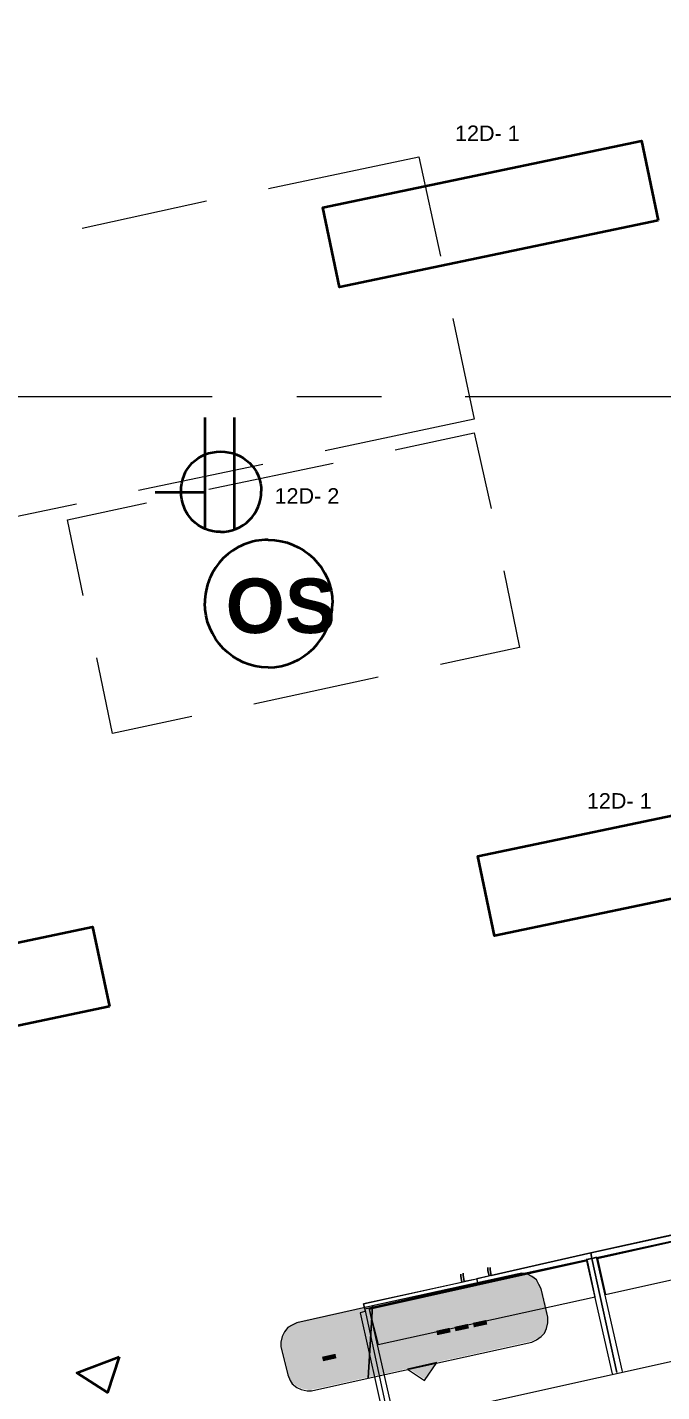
# Model space of a CAD drawing. Header units: inches. Extents: x 14.2 to 49.7, y 0.3 to 22.9.
# Drawn here: x 35.653 to 36.589, y 10.604 to 12.614 of the extents above; entities that cross this region are included whole.
import ezdxf

# ---------------------------------------------------------------- set-up
doc = ezdxf.new("R2010")
doc.units = ezdxf.units.IN
doc.header["$MEASUREMENT"] = 0
for name, color, linetype in [('PDF2_Geometry', 7, 'Continuous'), ('PDF2_Text', 7, 'Continuous'), ('PDF_Text', 7, 'Continuous')]:
    doc.layers.add(name, color=color, linetype=linetype)
doc.layers.add('PDF_Geometry', color=7, linetype='Continuous', true_color=0x777777)
doc.layers.add('PDF_Solid Fills', color=7, linetype='Continuous', true_color=0xffffff)
doc.styles.add('PDF Arial', font='arial.ttf')
doc.styles.add('PDF ArialRoundedMT Bold', font='arialbd.ttf')

msp = doc.modelspace()

# ---------------------------------------------------------------- hatches: boundary and pattern name
at = {"layer": 'PDF_Solid Fills', "transparency": 33554559}
for color, points in [(256, [(36.1575, 10.625), (36.1642, 10.6267), (36.1725, 10.6284), (36.1792, 10.63), (36.1875, 10.6317), (36.1942, 10.6334), (36.2025, 10.635), (36.2092, 10.6367), (36.2175, 10.6384), (36.2242, 10.64), (36.2325, 10.6417), (36.2392, 10.6434), (36.2475, 10.645), (36.2542, 10.6467), (36.2625, 10.6483), (36.2692, 10.65), (36.2859, 10.6533), (36.2925, 10.655), (36.3009, 10.6567), (36.3075, 10.6583), (36.3159, 10.66), (36.3225, 10.6617), (36.3309, 10.6633), (36.3375, 10.665), (36.3459, 10.6667), (36.3525, 10.6683), (36.3609, 10.67), (36.3675, 10.6717), (36.3759, 10.6733), (36.3825, 10.675), (36.3909, 10.6767), (36.3975, 10.6783), (36.4075, 10.6833), (36.4159, 10.6917), (36.4192, 10.6983), (36.4209, 10.7217), (36.4192, 10.7217), (36.4192, 10.7283), (36.4175, 10.7283), (36.4175, 10.735), (36.4159, 10.735), (36.4159, 10.7417), (36.4142, 10.7417), (36.4142, 10.7483), (36.4125, 10.7483), (36.4125, 10.755), (36.4109, 10.755), (36.4109, 10.7583), (36.4092, 10.7583), (36.4092, 10.7617), (36.4075, 10.7617), (36.4075, 10.765), (36.4059, 10.765), (36.4059, 10.7683), (36.4009, 10.7733), (36.3909, 10.7783), (36.3759, 10.7783), (36.3692, 10.7767), (36.3609, 10.775), (36.3542, 10.7733), (36.3459, 10.7717), (36.3392, 10.77), (36.3225, 10.7667), (36.3159, 10.765), (36.3075, 10.7633), (36.3009, 10.7617), (36.2925, 10.76), (36.2859, 10.7583), (36.2692, 10.755), (36.2625, 10.7533), (36.2542, 10.7517), (36.2475, 10.75), (36.2392, 10.7483), (36.2325, 10.7467), (36.2159, 10.7433), (36.2092, 10.7417), (36.2009, 10.74), (36.1942, 10.7383), (36.1859, 10.7367), (36.1792, 10.735), (36.1625, 10.7317), (36.1575, 10.6517)]), (256, [(36.0275, 10.67), (36.0292, 10.67), (36.0292, 10.6633), (36.0309, 10.6633), (36.0309, 10.6567), (36.0325, 10.6567), (36.0325, 10.65), (36.0342, 10.65), (36.0342, 10.6434), (36.0359, 10.6434), (36.0359, 10.6367), (36.0375, 10.6367), (36.0375, 10.6284), (36.0392, 10.6284), (36.0392, 10.625), (36.0409, 10.625), (36.0409, 10.62), (36.0425, 10.62), (36.0442, 10.6184), (36.0442, 10.615), (36.0475, 10.615), (36.0509, 10.6117), (36.0575, 10.6084), (36.0659, 10.6067), (36.0725, 10.605), (36.0725, 10.6067), (36.0892, 10.61), (36.0959, 10.6117), (36.1042, 10.6134), (36.1109, 10.615), (36.1192, 10.6167), (36.1259, 10.6184), (36.1342, 10.62), (36.1409, 10.6217), (36.1492, 10.6234), (36.1559, 10.625), (36.1609, 10.705), (36.1625, 10.73), (36.1559, 10.73), (36.1492, 10.7283), (36.1409, 10.7267), (36.1342, 10.725), (36.1259, 10.7233), (36.1192, 10.7217), (36.1109, 10.72), (36.1042, 10.7183), (36.0959, 10.7167), (36.0892, 10.715), (36.0809, 10.7133), (36.0742, 10.7117), (36.0659, 10.71), (36.0592, 10.7083), (36.0509, 10.7067), (36.0375, 10.7), (36.0359, 10.6967), (36.0325, 10.6933), (36.0292, 10.6867), (36.0275, 10.6783)]), (7, [(36.2542, 10.6434), (36.2575, 10.6467), (36.2509, 10.6467), (36.2442, 10.645), (36.2359, 10.6434), (36.2225, 10.64), (36.2142, 10.6384), (36.2175, 10.6367), (36.2192, 10.635), (36.2225, 10.6334), (36.2242, 10.6317), (36.2275, 10.63), (36.2292, 10.6284), (36.2325, 10.6267), (36.2342, 10.625), (36.2409, 10.6217), (36.2409, 10.6234), (36.2425, 10.625), (36.2442, 10.6284), (36.2459, 10.63), (36.2475, 10.6334), (36.2492, 10.635), (36.2509, 10.6384), (36.2525, 10.64)])]:
    msp.add_hatch(color=color, dxfattribs=at).paths.add_polyline_path(points)

# ---------------------------------------------------------------- linework, layer by layer
at = {"layer": 'PDF2_Geometry', "lineweight": 35}
for points in [[(36.5835, 12.3295), (36.1137, 12.231), (36.0891, 12.3484), (36.5588, 12.447)], [(36.8121, 11.3738), (36.3423, 11.2752), (36.3177, 11.3926), (36.7874, 11.4912)], [(35.7745, 11.1711), (35.3047, 11.0725), (35.2801, 11.19), (35.7498, 11.2885)], [(35.7887, 10.6551), (35.7715, 10.6022), (35.7264, 10.6314)]]:
    msp.add_lwpolyline(points, close=True, dxfattribs=at)
for points in [[(35.9151, 12.0389), (35.9151, 11.8739)], [(35.9585, 12.0389), (35.9585, 11.8739)], [(35.8418, 11.9289), (35.9151, 11.9289)]]:
    msp.add_lwpolyline(points, dxfattribs=at)
for centre, radius, start, end in [((35.9387, 11.9303), 0.0597, 269.7603, 0.2397), ((36.0084, 11.7658), 0.0932, 89.9056, 180.0944), ((36.0075, 11.7667), 0.096, 270.6194, 359.3806)]:
    msp.add_arc(centre, radius, start, end, dxfattribs=at)
for points in [[(35.8801, 11.9305), (35.8801, 11.9639), (35.9051, 11.9889), (35.9385, 11.9889)], [(35.9385, 11.9889), (35.9718, 11.9889), (35.9985, 11.9639), (35.9985, 11.9305)], [(35.9385, 11.8705), (35.9051, 11.8705), (35.8801, 11.8972), (35.8801, 11.9305)], [(36.0085, 11.859), (36.0602, 11.859), (36.1035, 11.8173), (36.1035, 11.7657)], [(36.0085, 11.6707), (35.9569, 11.6707), (35.9152, 11.714), (35.9152, 11.7657)]]:
    msp.add_open_spline(points, degree=3, dxfattribs=at)
at = {"layer": 'PDF_Geometry', "lineweight": 18}
msp.add_lwpolyline([(37.9158, 10.86), (37.2458, 10.7117), (37.2058, 10.7033), (35.6809, 10.3634), (35.6626, 10.44), (37.1892, 10.7783), (37.1942, 10.78), (36.7858, 12.6133), (36.7292, 12.8733)], dxfattribs=at)
at = {"layer": 'PDF_Geometry', "color": 8, "lineweight": 9, "true_color": 0x7f7f7f}
for points in [[(36.0092, 12.3766), (36.2309, 12.4233), (36.2625, 12.2766)], [(35.7342, 12.3183), (35.9176, 12.3583)], [(36.2809, 12.185), (36.3125, 12.0366), (36.0925, 11.99)], [(35.7259, 11.9116), (35.5042, 11.865), (35.4726, 12.0133)], [(36.1959, 11.9916), (36.3125, 12.0166), (36.3375, 11.905)], [(36.0009, 11.97), (35.8176, 11.9316)], [(35.9209, 11.9333), (36.1042, 11.9716)], [(35.7359, 11.7766), (35.7126, 11.8883), (35.8292, 11.9133)], [(36.3559, 11.8133), (36.3792, 11.7), (36.2625, 11.675)], [(35.8959, 11.5983), (35.7792, 11.5733), (35.7559, 11.685)], [(36.1709, 11.6566), (35.9875, 11.6166)]]:
    msp.add_lwpolyline(points, dxfattribs=at)
at = {"layer": 'PDF_Geometry', "lineweight": 9}
for points in [[(35.4259, 12.07), (35.9259, 12.07)], [(36.0509, 12.07), (36.1759, 12.07)], [(36.2992, 12.07), (36.7992, 12.07)], [(36.8142, 10.8717), (36.4942, 10.8), (36.8142, 10.8717)], [(36.4942, 10.8), (36.8142, 10.8717)], [(36.3375, 10.775), (36.4842, 10.8083), (36.6309, 10.84), (36.6275, 10.8483), (36.6275, 10.8517), (36.6275, 10.85), (36.6275, 10.8483), (36.6309, 10.84)], [(36.4775, 10.7967), (36.1575, 10.7267), (36.4775, 10.7967)], [(36.1575, 10.725), (36.4792, 10.7967)], [(36.2975, 10.7667), (36.3159, 10.77), (36.3175, 10.7633), (36.4859, 10.8), (36.4842, 10.8083), (36.3159, 10.77), (36.3359, 10.775)], [(36.5309, 10.6334), (36.4925, 10.8017), (36.4859, 10.8), (36.5225, 10.6317), (36.4859, 10.8), (36.4775, 10.7983), (36.5159, 10.63)], [(36.4509, 10.7917), (36.2292, 10.7433)], [(36.2959, 10.765), (36.1492, 10.7333), (36.1509, 10.725), (36.1492, 10.7333), (36.3159, 10.77), (36.3175, 10.7633), (36.1509, 10.725), (36.1509, 10.7217), (36.1442, 10.72), (36.1809, 10.555), (35.6626, 10.44), (35.6626, 10.4417), (36.1809, 10.5567), (35.6626, 10.4417), (36.1809, 10.5584)], [(36.1959, 10.5584), (36.1575, 10.7267), (36.1509, 10.725), (36.1875, 10.5567)]]:
    msp.add_lwpolyline(points, dxfattribs=at)
for points in [[(36.5059, 10.7467), (36.8258, 10.8183), (36.8142, 10.8717), (36.4942, 10.8)], [(36.4859, 10.8), (36.6542, 10.8367), (36.6509, 10.845), (36.4842, 10.8083)], [(36.1709, 10.6733), (36.4909, 10.7433), (36.4792, 10.7967), (36.1575, 10.725)], [(36.2942, 10.765), (36.2925, 10.7733), (36.2925, 10.775), (36.2925, 10.7767), (36.2925, 10.7733)], [(36.2959, 10.775), (36.2975, 10.7667), (36.2959, 10.775), (36.2959, 10.7767), (36.2959, 10.7783)], [(36.3342, 10.775), (36.3325, 10.7817), (36.3325, 10.785), (36.3325, 10.7867), (36.3325, 10.785), (36.3325, 10.7817)], [(36.3359, 10.7833), (36.3375, 10.775), (36.3359, 10.7833), (36.3359, 10.785), (36.3359, 10.7867)]]:
    msp.add_lwpolyline(points, close=True, dxfattribs=at)
at = {"layer": 'PDF_Geometry', "color": 7, "lineweight": 18}
for points in [[(36.3759, 10.7767), (36.1625, 10.73), (36.1559, 10.6234), (36.3975, 10.6767), (36.4042, 10.68), (36.4109, 10.685), (36.4159, 10.69), (36.4192, 10.6967), (36.4209, 10.705), (36.4209, 10.7133), (36.4109, 10.755), (36.4075, 10.7617), (36.4042, 10.7683), (36.3975, 10.7733), (36.3909, 10.7767), (36.3825, 10.7783)], [(36.1559, 10.6234), (36.1625, 10.73), (36.0509, 10.705), (36.0442, 10.7017), (36.0375, 10.6983), (36.0325, 10.6917), (36.0292, 10.685), (36.0275, 10.6767), (36.0275, 10.67), (36.0375, 10.6284), (36.0409, 10.62), (36.0442, 10.615), (36.0509, 10.61), (36.0575, 10.6067), (36.0659, 10.605), (36.0725, 10.605)], [(36.2392, 10.62), (36.2575, 10.6467), (36.2142, 10.6367)]]:
    msp.add_lwpolyline(points, close=True, dxfattribs=at)
at = {"layer": 'PDF_Geometry', "lineweight": 9}
msp.add_arc((35.298, 10.3612), 0.373, 12.1996, 102.7198, dxfattribs=at)

# ---------------------------------------------------------------- texts
at = {"layer": 'PDF2_Text', "insert": (35.9459, 11.7611), "char_height": 0.08049, "attachment_point": 4, "style": 'PDF ArialRoundedMT Bold'}
msp.add_mtext('OS', dxfattribs=at)
at = {"layer": 'PDF_Text', "char_height": 0.02276, "attachment_point": 4, "style": 'PDF Arial'}
for s, insert in [('12D- 1', (36.2841, 12.458)), ('12D- 2', (36.018, 11.9236)), ('12D- 1', (36.4785, 11.4742))]:
    msp.add_mtext(s, dxfattribs=dict(at, insert=insert))
at = {"layer": 'PDF_Text', "attachment_point": 4, "style": 'PDF Arial'}
for s, insert, char_height, rotation in [('---', (36.2521, 10.696), 0.05939, 12.1484), ('-', (36.0837, 10.6576), 0.0594, 12.4994)]:
    msp.add_mtext(s, dxfattribs=dict(at, insert=insert, char_height=char_height, rotation=rotation))

doc.saveas('drawing.dxf')
